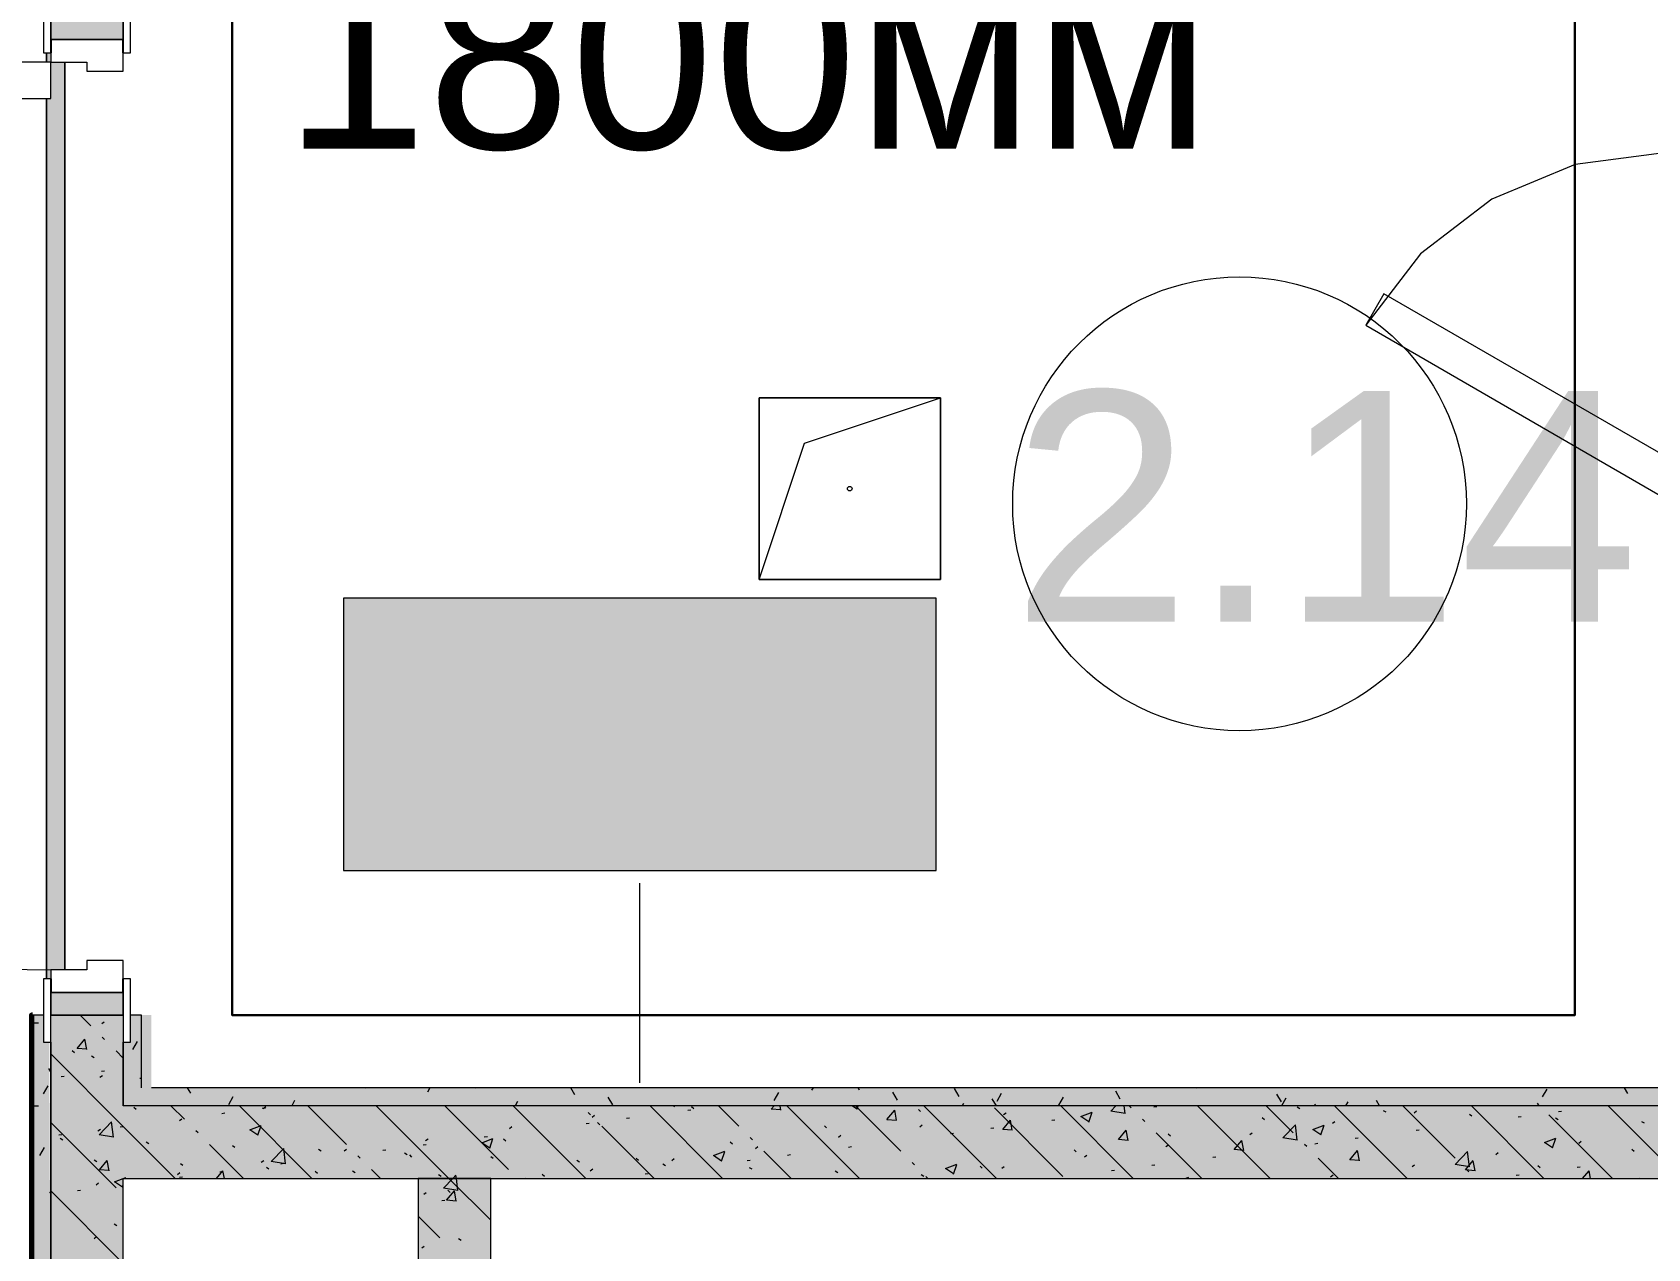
# Model space of a CAD drawing. Header units: millimetres. Extents: x -3817 to 677485, y -22715 to 103890.
# Drawn here: x 408333 to 410113, y 25262 to 26602 of the extents above; entities that cross this region are included whole.
import ezdxf

# ---------------------------------------------------------------- set-up
doc = ezdxf.new("R2010")
doc.units = ezdxf.units.MM
doc.layers.add('PDF _Геометрия', color=7, linetype='Continuous', true_color=0x1d1d1d)
doc.layers.add('PDF _Сплошная заливка', color=7, linetype='Continuous', true_color=0xffffff)
doc.layers.add('PDF _Текст', color=7, linetype='Continuous')
doc.styles.add('PDF GOST-Common', font='arial.ttf')

msp = doc.modelspace()

# ---------------------------------------------------------------- hatches: boundary and pattern name
at = {"layer": 'PDF _Сплошная заливка', "transparency": 33554559}
h = msp.add_hatch(color=256, dxfattribs=at)
h.paths.add_polyline_path([(408352.9, 25119), (408351.3, 25489), (408344.9, 25489), (408344.9, 25519), (408332.9, 25519), (408332.9, 25119)], flags=0)
h.paths.add_polyline_path([(408332.9, 26619), (408344.9, 26619), (408344.9, 26649), (408352.9, 26649), (408352.9, 28519), (408332.9, 28519), (408332.9, 27468.4)], flags=0)
h = msp.add_hatch(color=256, dxfattribs=at)
h.paths.add_polyline_path([(408352.9, 25119), (408432.9, 25119), (408432.9, 25519), (408352.9, 25519), (408352.9, 25132.4)], flags=0)
h.paths.add_polyline_path([(408352.9, 26619), (408432.9, 26619), (408432.9, 28519), (408352.9, 28519), (408352.9, 26649)], flags=0)
h = msp.add_hatch(color=256, dxfattribs=at)
h.paths.add_polyline_path([(408452.9, 25419), (408452.9, 25519), (408440.9, 25519), (408440.4, 25489), (408432.9, 25489), (408432.9, 25419)], flags=0)
h.paths.add_polyline_path([(408452.9, 26619), (408452.9, 28449), (408432.9, 28449), (408432.9, 26649), (408440.9, 26649), (408440.9, 26619)], flags=0)
at = {"layer": 'PDF _Сплошная заливка', "true_color": 0x494949, "transparency": 33554559}
h = msp.add_hatch(color=251, dxfattribs=at)
h.paths.add_polyline_path([(408348.4, 25559), (408352.9, 25559), (408352.9, 25569), (408368.4, 25569), (408368.4, 26569), (408352.9, 26569), (408352.9, 26529), (408348.4, 26529), (408348.4, 25569)], flags=0)
h.paths.add_polyline_path([(408352.9, 26569), (408352.9, 26579), (408348.4, 26579), (408348.4, 26569)], flags=0)
at = {"layer": 'PDF _Сплошная заливка', "transparency": 33554559}
for points in [[(411383.6, 25339), (411383.6, 25419), (408432.9, 25419), (408432.9, 25339), (411363.6, 25339)], [(408757.9, 25119), (408837.9, 25119), (408837.9, 25339), (408757.9, 25339), (408757.9, 25132.4)]]:
    msp.add_hatch(color=256, dxfattribs=at).paths.add_polyline_path(points)

# ---------------------------------------------------------------- linework, layer by layer
at = {"layer": 'PDF _Геометрия', "color": 231, "lineweight": 30, "true_color": 0xff80c0}
msp.add_lwpolyline([(410032.9, 26679), (411264.9, 26679), (411264.9, 28699), (408844.9, 28699), (408844.9, 28325.2), (408552.9, 28325.2), (408552.9, 25519), (410032.9, 25519)], close=True, dxfattribs=at)
at = {"layer": 'PDF _Геометрия', "color": 253, "lineweight": 13, "true_color": 0xaaaaaa}
for points in [[(408352.9, 26579), (408352.9, 26649), (408344.9, 26649), (408344.9, 26579)], [(408440.9, 26579), (408440.9, 26649), (408432.9, 26649), (408432.9, 26579)], [(408432.9, 26594), (408432.9, 26619), (408352.9, 26619), (408352.9, 26594)], [(408352.9, 26569), (408392.9, 26569), (408392.9, 26559), (408432.9, 26559), (408432.9, 26594), (408352.9, 26594)], [(408353.9, 26579), (408353.9, 26594), (408352.9, 26594), (408352.9, 26579)], [(408432.9, 26579), (408432.9, 26594), (408431.9, 26594), (408431.9, 26579)], [(407352.9, 26569), (407352.9, 26529), (408352.9, 26529), (408352.9, 26569)], [(409802.3, 26279), (410131.4, 26089), (410151.4, 26123.6), (409822.3, 26313.6)], [(408352.9, 25569), (408352.9, 25544), (408432.9, 25544), (408432.9, 25579), (408392.9, 25579), (408392.9, 25569)], [(408352.9, 25559), (408344.9, 25559), (408344.9, 25489), (408352.9, 25489)], [(408353.9, 25559), (408352.9, 25559), (408352.9, 25544), (408353.9, 25544)], [(408432.9, 25559), (408431.9, 25559), (408431.9, 25544), (408432.9, 25544)], [(408440.9, 25559), (408432.9, 25559), (408432.9, 25489), (408440.9, 25489)], [(408432.9, 25544), (408352.9, 25544), (408352.9, 25519), (408432.9, 25519)]]:
    msp.add_lwpolyline(points, close=True, dxfattribs=at)
at = {"layer": 'PDF _Геометрия', "color": 7, "lineweight": 9}
for points in [[(408348.4, 26569), (408348.4, 26579)], [(408368.4, 25569), (408368.4, 26569)], [(408348.4, 25559), (408348.4, 26529)], [(409333.6, 26199), (409333.6, 25999), (409133.6, 25999), (409133.6, 26199)], [(409333.6, 26199), (409133.6, 26199), (409133.6, 25999), (409333.6, 25999)], [(409328.7, 25978.2), (408675.6, 25978.2), (408675.6, 25678.2), (409328.7, 25678.2)], [(408352.9, 25489), (408352.9, 25119)]]:
    msp.add_lwpolyline(points, close=True, dxfattribs=at)
at = {"layer": 'PDF _Геометрия', "color": 253, "lineweight": 9, "true_color": 0xaaaaaa}
msp.add_lwpolyline([(410131.4, 26469), (410033.1, 26456.1), (409941.4, 26418.1), (409862.7, 26357.7), (409802.3, 26279)], dxfattribs=at)
at = {"layer": 'PDF _Геометрия', "color": 7, "lineweight": 9}
for points in [[(409133.6, 25999), (409183.6, 26149), (409333.6, 26199)], [(410151.4, 25439), (410151.4, 26079), (410151.4, 25439), (410151.4, 25419), (408452.9, 25419)], [(409002.1, 25444.5), (409002.1, 25664.3)], [(408332.9, 25519), (408332.9, 25140)], [(408452.9, 25439), (408452.9, 25519)], [(410151.4, 25419), (408452.9, 25419), (408432.9, 25419), (408432.9, 25489), (408432.9, 25419)], [(410131.4, 25439), (408463.9, 25439)]]:
    msp.add_lwpolyline(points, dxfattribs=at)
at = {"layer": 'PDF _Геометрия', "color": 231, "lineweight": 70, "true_color": 0xff80c0}
msp.add_lwpolyline([(408332.9, 25519), (408331.9, 25519), (408331.9, 25140), (407912.9, 25140), (407911.9, 25140), (407911.9, 24599), (407911.9, 24598), (408331.9, 24598), (408331.9, 23399), (408332.9, 23399)], dxfattribs=at)
at = {"layer": 'PDF _Геометрия', "color": 231, "lineweight": 9, "true_color": 0xff80c0}
msp.add_lwpolyline([(407932.9, 25139), (408319.9, 25139), (408332.9, 25139), (408332.9, 25140), (408332.9, 25519)], dxfattribs=at)
at = {"layer": 'PDF _Геометрия', "color": 9, "lineweight": 9, "true_color": 0xc0c0c0}
for points in [[(408344.9, 25519), (408332.9, 25519)], [(408432.9, 25519), (408352.9, 25519)], [(408452.9, 25519), (408440.9, 25519)], [(411383.6, 25119), (408432.9, 25119), (408432.9, 25339), (411363.6, 25339), (411363.6, 25039), (408432.9, 25039), (411383.6, 25039)]]:
    msp.add_lwpolyline(points, dxfattribs=at)
at = {"layer": 'PDF _Геометрия', "color": 252, "lineweight": 9, "true_color": 0x878787}
for points in [[(408397.2, 25507.3), (408385.5, 25519)], [(408409.4, 25509.7), (408412, 25511.7)], [(408376.6, 25479.8), (408379.1, 25477.6)], [(408392.6, 25481.3), (408381.9, 25482.2), (408390.5, 25492.4)], [(408392.6, 25481.2), (408390.5, 25492.4)], [(408412.3, 25492.2), (408409.8, 25494.7)], [(408432.9, 25471.6), (408424.9, 25479.6)], [(408490, 25339), (408432.9, 25396.1), (408352.9, 25476.1)], [(408398, 25474.1), (408400.8, 25472.3)], [(408364.3, 25451.2), (408367.6, 25451.7)], [(408407.2, 25450.5), (408409.9, 25452.5)], [(408408.8, 25457.1), (408412.1, 25457.5)], [(408444.5, 25417.6), (408447, 25415.3)], [(408500.3, 25404.2), (408485.5, 25419)], [(408541.6, 25410.6), (408545, 25411.1)], [(408640.9, 25339), (408560.9, 25419)], [(408586.1, 25416.5), (408589.5, 25416.9)], [(408587.2, 25416), (408589.9, 25418.1)], [(408678.9, 25376.5), (408636.4, 25419)], [(408837.9, 25292.9), (408791.7, 25339), (408711.7, 25419)], [(408857.4, 25348.8), (408787.2, 25419)], [(408942.6, 25339), (408862.6, 25419)], [(408947.9, 25409.2), (408945.4, 25411.7)], [(408949.8, 25406.6), (408952.4, 25408.6)], [(409093.5, 25339), (409013.5, 25419)], [(409039.6, 25418), (409040.9, 25419)], [(409055, 25414.2), (409058.3, 25414.7)], [(409059.3, 25418.3), (409061.8, 25416)], [(409111.3, 25396.6), (409089, 25419)], [(409157.7, 25414.4), (409147.1, 25415.3), (409150.2, 25419)], [(409157.8, 25414.3), (409156.9, 25419)], [(409244.4, 25339), (409164.4, 25419)], [(409236.5, 25419), (409241.7, 25415.5)], [(409289.9, 25369), (409239.8, 25419)], [(409241.8, 25415.4), (409243, 25419)], [(409274.6, 25404.1), (409283.2, 25414.3)], [(409285.3, 25403.1), (409283.2, 25414.3)], [(409309.3, 25414.9), (409311.7, 25412.6)], [(409395.2, 25339), (409315.2, 25419)], [(409468.4, 25341.3), (409393, 25416.7)], [(409403.2, 25409.3), (409405.9, 25411.4)], [(409546.1, 25339), (409466.1, 25419)], [(409497.3, 25401.2), (409488.4, 25407.2), (409500.9, 25412)], [(409497.3, 25401.1), (409500.9, 25411.9)], [(409537, 25410.6), (409521.2, 25413), (409526.9, 25419)], [(409537, 25410.5), (409536, 25419)], [(409543.8, 25416.7), (409541.6, 25419)], [(409568.8, 25417.9), (409572.1, 25418.4)], [(409697, 25339), (409617, 25419)], [(409722.4, 25389.1), (409692.4, 25419)], [(409726.8, 25418), (409729.6, 25416.2)], [(409847.8, 25339), (409767.8, 25419)], [(409821.7, 25414), (409824.5, 25412.2)], [(409900.9, 25361.4), (409843.3, 25419)], [(409855.6, 25411.3), (409858.3, 25413.3)], [(409916.6, 25409.9), (409919.4, 25408.1)], [(409998.7, 25339), (409918.7, 25419)], [(409970.3, 25406.8), (409973.6, 25407.2)], [(410074.2, 25339), (410004, 25409.2)], [(410014.8, 25412.7), (410018.1, 25413.1)], [(410149.6, 25339), (410069.6, 25419)], [(408424.9, 25328.7), (408352.9, 25400.7)], [(408405, 25391.3), (408407.7, 25393.4)], [(408422, 25384.5), (408406.2, 25387), (408420.1, 25401.4)], [(408422, 25384.5), (408420.1, 25401.4)], [(408429.3, 25395.8), (408432.7, 25396.3)], [(408494.9, 25402.7), (408497.5, 25404.7)], [(408515.4, 25389.1), (408512.9, 25391.6)], [(408581.3, 25386.6), (408572.5, 25392.6), (408584.9, 25397.3)], [(408581.3, 25386.5), (408584.9, 25397.3)], [(408858.5, 25394.1), (408861.1, 25396.1)], [(408943.1, 25399.5), (408946.5, 25400)], [(408955.6, 25400.5), (408958.1, 25398.2)], [(409018.1, 25339), (408960.5, 25396.6)], [(408987.6, 25405.4), (408991, 25405.8)], [(409205.6, 25397.1), (409208.1, 25394.8)], [(409274.6, 25404.1), (409285.3, 25403.2)], [(409310.9, 25396), (409313.5, 25398.1)], [(409389.1, 25394.3), (409392.5, 25394.7)], [(409412.8, 25392), (409402.2, 25393), (409410.7, 25403.2)], [(409412.8, 25392), (409410.8, 25403.1)], [(409456.5, 25403.1), (409459.8, 25403.6)], [(409540.3, 25380.9), (409529.7, 25381.8), (409538.3, 25392)], [(409540.3, 25380.8), (409538.3, 25392)], [(409558.9, 25401.7), (409556.4, 25404.2)], [(409621.6, 25339), (409571.5, 25389.1)], [(409674.5, 25387.4), (409677.2, 25389.4)], [(409688.2, 25406), (409690.7, 25403.8)], [(409726.7, 25381.1), (409710.9, 25383.6), (409724.8, 25398)], [(409726.8, 25381.1), (409724.8, 25398)], [(409752.8, 25387), (409743.9, 25392.9), (409756.4, 25397.7)], [(409752.8, 25386.9), (409756.4, 25397.7)], [(409765.8, 25399.9), (409768.4, 25401.9)], [(409858, 25392), (409861.3, 25392.5)], [(410011.5, 25405.9), (410014.3, 25404.1)], [(410106.4, 25401.9), (410109.2, 25400.1)], [(408362, 25387), (408365.3, 25387.4)], [(408363.3, 25383.3), (408366.2, 25381.5)], [(408458.3, 25379.2), (408461.1, 25377.4)], [(408565.5, 25339), (408528, 25376.5)], [(408553.2, 25375.2), (408556, 25373.4)], [(408611.8, 25355.1), (408596, 25357.5), (408609.8, 25372)], [(408611.8, 25355), (408609.8, 25371.9)], [(408676.3, 25369.4), (408679, 25371.4)], [(408763.5, 25375.9), (408766.8, 25376.3)], [(408766.1, 25380.7), (408768.8, 25382.8)], [(408836.8, 25372.3), (408828, 25378.3), (408840.4, 25383.1)], [(408830.8, 25384.7), (408834.2, 25385.2)], [(408836.8, 25372.3), (408840.4, 25383)], [(408851.9, 25382.7), (408854.4, 25380.4)], [(409101.9, 25379.3), (409104.4, 25377)], [(409126.4, 25381.5), (409123.9, 25384.1)], [(409129.8, 25372.1), (409132.4, 25374.2)], [(409221.1, 25384.6), (409223.7, 25386.7)], [(409232.3, 25373.6), (409235.7, 25374.1)], [(409344.6, 25388.4), (409348, 25388.8)], [(409582.1, 25374.1), (409584.8, 25376.1)], [(409584.6, 25388.2), (409587, 25386)], [(409667.9, 25369.7), (409657.2, 25370.7), (409665.8, 25380.9)], [(409667.9, 25369.7), (409665.8, 25380.8)], [(409737.4, 25374), (409734.9, 25376.5)], [(409746.1, 25377.3), (409749.5, 25377.7)], [(409790.6, 25383.2), (409794, 25383.6)], [(410008.3, 25372.7), (409999.5, 25378.7), (410011.9, 25383.5)], [(410008.3, 25372.7), (410011.9, 25383.4)], [(410037.1, 25377.9), (410039.7, 25380)], [(408400.8, 25359.4), (408403.7, 25357.6)], [(408417.2, 25347.6), (408406.6, 25348.5), (408415.2, 25358.7)], [(408417.3, 25347.5), (408415.2, 25358.6)], [(408495.8, 25355.4), (408498.6, 25353.6)], [(408585, 25356.8), (408587.7, 25358.9)], [(408606.7, 25355.2), (408610, 25355.7)], [(408648.1, 25371.2), (408650.9, 25369.4)], [(408693.9, 25361.4), (408691.4, 25363.9)], [(408719, 25370), (408722.3, 25370.4)], [(408743, 25367.2), (408745.8, 25365.4)], [(408748.2, 25364.9), (408750.7, 25362.6)], [(408837.9, 25363.2), (408840.7, 25361.4)], [(408932.8, 25359.2), (408935.7, 25357.4)], [(408998.2, 25361.5), (409000.7, 25359.2)], [(409027.7, 25355.2), (409030.6, 25353.4)], [(409037.4, 25358.8), (409040.1, 25360.8)], [(409092.3, 25358.1), (409083.5, 25364.1), (409095.9, 25368.9)], [(409092.4, 25358), (409096, 25368.8)], [(409120.5, 25358.9), (409123.8, 25359.3)], [(409169, 25339), (409139, 25369)], [(409165, 25364.8), (409168.3, 25365.2)], [(409305, 25353.9), (409302.4, 25356.4)], [(409347.9, 25343.9), (409339, 25349.8), (409351.5, 25354.6)], [(409347.9, 25343.8), (409351.5, 25354.5)], [(409480.9, 25370.4), (409483.3, 25368.2)], [(409492.3, 25362.7), (409495, 25364.7)], [(409566.5, 25353.6), (409569.8, 25354.1)], [(409633.8, 25362.5), (409637.2, 25362.9)], [(409772.4, 25339), (409750, 25361.4)], [(409795.4, 25358.6), (409784.8, 25359.5), (409793.3, 25369.7)], [(409795.4, 25358.5), (409793.3, 25369.6)], [(409853.4, 25352.1), (409856.1, 25354.1)], [(409916.5, 25351.7), (409900.7, 25354.2), (409914.5, 25368.6)], [(409922.9, 25347.4), (409912.3, 25348.3), (409920.9, 25358.6)], [(409916.5, 25351.7), (409914.5, 25368.5)], [(409922.9, 25347.3), (409920.9, 25358.5)], [(409945.8, 25365.4), (409948.4, 25367.5)], [(410095.7, 25371.1), (410098.1, 25368.9)], [(408431.9, 25329.2), (408423.1, 25335.2), (408432.9, 25339)], [(408433, 25339), (408435.5, 25340)], [(408435.2, 25339), (408435.5, 25339.9)], [(408492.7, 25343.5), (408495.4, 25345.5)], [(408494.9, 25340.5), (408498.2, 25340.9)], [(408535.5, 25339), (408542.7, 25347.5)], [(408539.4, 25346.4), (408542.7, 25346.8)], [(408544.3, 25339), (408542.7, 25347.5)], [(408590.7, 25351.4), (408593.5, 25349.6)], [(408644.5, 25347.1), (408647, 25344.8)], [(408685.6, 25347.3), (408688.4, 25345.5)], [(408716.4, 25339), (408706.5, 25348.8)], [(408780.5, 25343.3), (408783.3, 25341.5)], [(408801.5, 25325.7), (408785.7, 25328.1), (408796.2, 25339), (408799.6, 25342.6)], [(408801.6, 25325.6), (408800, 25339), (408799.6, 25342.5)], [(408875.4, 25339.3), (408875.9, 25339)], [(408894.5, 25343.7), (408897, 25341.4)], [(408947.6, 25347.4), (408950.3, 25349.4)], [(409008.2, 25344.1), (409011.5, 25344.5)], [(409122.7, 25351.2), (409125.5, 25349.4)], [(409217.6, 25347.2), (409220.4, 25345.4)], [(409312.5, 25343.2), (409315.3, 25341.4)], [(409319.8, 25339), (409317.5, 25341.3)], [(409377.2, 25352.6), (409379.6, 25350.4)], [(409401.1, 25350.2), (409403.7, 25352.2)], [(409407.4, 25339.1), (409407.6, 25339)], [(409522, 25347.8), (409525.3, 25348.2)], [(409603.4, 25339), (409607, 25340.4)], [(409606.6, 25339), (409607, 25340.3)], [(409763.6, 25340.7), (409766.3, 25342.8)], [(409916, 25346.3), (409913.5, 25348.8)], [(409968, 25342.5), (409971.3, 25343)], [(409992, 25353.3), (409994.4, 25351.1)], [(410035.4, 25351.4), (410038.7, 25351.8)], [(410041.3, 25339), (410048.4, 25347.4)], [(410049.9, 25339), (410048.4, 25347.3)], [(410104.1, 25339), (410104.3, 25339.2)], [(410104.3, 25339), (410104.3, 25339.1)], [(408432.9, 25245.3), (408352.9, 25325.3)], [(408382.6, 25325.7), (408385.9, 25326.2)], [(408402.9, 25332.1), (408405.5, 25334.2)], [(408431.9, 25329.2), (408432.9, 25332)], [(408764, 25321.5), (408766.6, 25323.6)], [(408799.8, 25314.1), (408789.2, 25315), (408797.8, 25325.2)], [(408790.8, 25325.9), (408793.3, 25323.6)], [(408799.8, 25314), (408797.8, 25325.2)], [(408784.1, 25314.6), (408787.4, 25315)], [(408422.9, 25288.9), (408425.7, 25287.1)], [(408781.9, 25273.4), (408757.9, 25297.5)], [(408400.7, 25272.9), (408403.4, 25275)], [(408802.5, 25272.8), (408805.4, 25271)], [(408761.8, 25262.4), (408764.5, 25264.4)]]:
    msp.add_lwpolyline(points, dxfattribs=at)
at = {"layer": 'PDF _Геометрия', "color": 253, "lineweight": 9, "true_color": 0x9b9b9b}
for points in [[(408332.9, 25510.5), (408339.3, 25510.5)], [(408448.2, 25489.8), (408443.1, 25481)], [(408352.9, 25456.6), (408350.9, 25460)], [(408451.1, 25449.6), (408452.9, 25449.6)], [(408349.7, 25441), (408344.6, 25432.3)], [(408507.2, 25433.1), (408503.8, 25439)], [(408553.8, 25428.8), (408548.7, 25420.1)], [(408621.8, 25424.7), (408618.5, 25419)], [(408700.4, 25439), (408700, 25438.3)], [(408770.8, 25439), (408768.1, 25434.2)], [(408821, 25438.3), (408820.6, 25439)], [(408930.7, 25431.2), (408926.1, 25439)], [(408972.3, 25420), (408967.3, 25428.7)], [(409154.9, 25433.7), (409149.9, 25425)], [(409193.2, 25439), (409191.5, 25436.1)], [(409244.4, 25436.4), (409242.9, 25439)], [(409286.1, 25425.2), (409281, 25433.9)], [(409354.1, 25429.3), (409349.1, 25438)], [(409395.2, 25419), (409390.7, 25426.8)], [(409400.6, 25432.6), (409395.6, 25423.9)], [(409468.7, 25428.5), (409463.6, 25419.8)], [(409531.8, 25426.3), (409526.8, 25435)], [(409615.5, 25439), (409614.9, 25438)], [(409709.5, 25423.3), (409704.5, 25432)], [(409714.4, 25427.4), (409709.5, 25419)], [(409817.6, 25419), (409814.1, 25424.9)], [(410001.8, 25437.5), (409996.7, 25428.8)], [(410091.3, 25432.6), (410087.6, 25439)], [(408332.9, 25419.1), (408339.3, 25419.1)], [(408585.7, 25419), (408585.5, 25419.5)], [(408867.5, 25423.6), (408864.9, 25419)], [(408935.6, 25419.5), (408935.2, 25419)], [(409359, 25421.4), (409357.6, 25419)], [(409747.2, 25419), (409746.1, 25420.9)], [(409782.4, 25423.3), (409779.9, 25419)], [(409993.6, 25419), (409991.8, 25422)], [(408345.6, 25373), (408340.5, 25364.3)], [(408352.9, 25324.7), (408351.7, 25322.7)]]:
    msp.add_lwpolyline(points, dxfattribs=at)
at = {"layer": 'PDF _Геометрия', "color": 9, "lineweight": 9, "true_color": 0xc0c0c0}
msp.add_lwpolyline([(408837.9, 25119), (408837.9, 25339), (408757.9, 25339), (408757.9, 25119)], close=True, dxfattribs=at)
at = {"layer": 'PDF _Геометрия', "color": 7, "lineweight": 9}
for centre, radius in [((409663.2, 26082.3), 250), ((409663.2, 26082.3), 250), ((409233.6, 26099), 2.5)]:
    msp.add_circle(centre, radius, dxfattribs=at)
at = {"layer": 'PDF _Геометрия', "color": 253, "lineweight": 9, "true_color": 0xaaaaaa}
msp.add_arc((408352.9, 26569), 1000, 180, 269.9999, dxfattribs=at)
at = {"layer": 'PDF _Сплошная заливка', "lineweight": 35, "transparency": 33554559}
for points in [[(408432.9, 26594), (408432.9, 26619), (408352.9, 26594), (408352.9, 26619)], [(408432.9, 25519), (408432.9, 25544), (408352.9, 25519), (408352.9, 25544)], [(408452.9, 25419), (410151.4, 25419), (408452.9, 25439), (410151.4, 25439)]]:
    msp.add_solid(points, dxfattribs=at)
at = {"layer": 'PDF _Сплошная заливка', "lineweight": 9, "transparency": 33554559}
msp.add_solid([(409328.7, 25978.2), (408675.6, 25978.2), (409328.7, 25678.2), (408675.6, 25678.2)], dxfattribs=at)
at = {"layer": 'PDF _Сплошная заливка', "color": 254, "lineweight": 35, "true_color": 0xffb9dc, "transparency": 33554559}
msp.add_solid([(408331.9, 25140), (408332.9, 25140), (408331.9, 25519)], dxfattribs=at)
at = {"layer": 'PDF _Сплошная заливка', "color": 135, "lineweight": 35, "true_color": 0x3f92ba, "transparency": 33554559}
msp.add_solid([(408463.9, 25439), (408463.9, 25519), (408452.9, 25439), (408452.9, 25519)], dxfattribs=at)

# ---------------------------------------------------------------- texts
at = {"layer": 'PDF _Текст', "color": 250, "true_color": 0x3c3c3c, "attachment_point": 4, "style": 'PDF GOST-Common'}
for s, insert, char_height in [('1800мм', (408610.1, 26573.6), 203.2), ('2.14', (409412.3, 26079.5), 254)]:
    msp.add_mtext(s, dxfattribs=dict(at, insert=insert, char_height=char_height))

doc.saveas('drawing.dxf')
